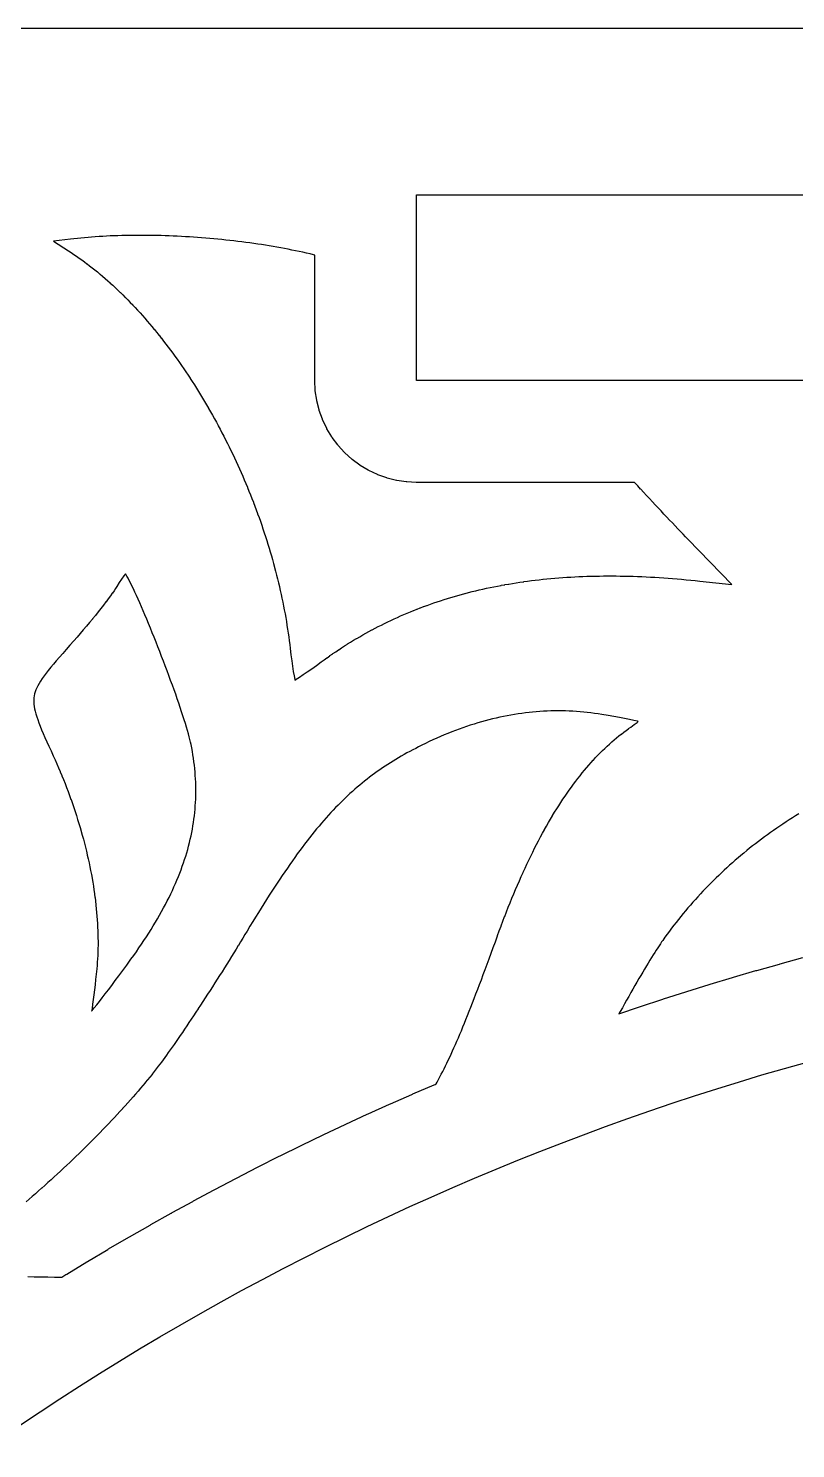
# Model space of a CAD drawing. Header units: millimetres. Extents: x 10 to 410, y 18 to 283.
# Drawn here: x 276.97 to 289.78, y 257.91 to 281.62 of the extents above; entities that cross this region are included whole.
import ezdxf

# ---------------------------------------------------------------- set-up
doc = ezdxf.new("R2010")
doc.units = ezdxf.units.MM
doc.layers.add('CUT', color=1, linetype='Continuous')

msp = doc.modelspace()

# ---------------------------------------------------------------- linework, layer by layer
at = {"layer": 'CUT'}
for points in [[(337, 160.3782), (372, 221), (337, 281.6218), (267, 281.6218), (232, 221), (267, 160.3782)], [(283.45, 278.8417), (291.55, 278.8417), (291.55, 275.7417), (283.45, 275.7417)], [(281.4193, 270.742), (281.4389, 270.7542), (281.4936, 270.7899), (281.5561, 270.8318), (281.6249, 270.8791), (281.6988, 270.9309), (281.7767, 270.9864), (281.8577, 271.0451), (281.9051, 271.0795), (281.9057, 271.08), (281.9533, 271.114), (281.9541, 271.1145), (282.002, 271.148), (282.0026, 271.1485), (282.0507, 271.1816), (282.0513, 271.182), (282.0996, 271.2147), (282.1003, 271.2151), (282.1488, 271.2474), (282.1495, 271.2479), (282.1982, 271.2797), (282.1989, 271.2802), (282.2479, 271.3116), (282.2487, 271.3121), (282.2979, 271.343), (282.2984, 271.3433), (282.3478, 271.3739), (282.3487, 271.3744), (282.3984, 271.4045), (282.3991, 271.4049), (282.449, 271.4346), (282.4497, 271.4351), (282.4998, 271.4643), (282.5006, 271.4647), (282.551, 271.4935), (282.5517, 271.4939), (282.6023, 271.5223), (282.6029, 271.5227), (282.6537, 271.5507), (282.6545, 271.5511), (282.7056, 271.5787), (282.7064, 271.5791), (282.7577, 271.6062), (282.7584, 271.6066), (282.81, 271.6333), (282.8108, 271.6337), (282.8625, 271.6599), (282.8632, 271.6602), (282.9153, 271.6861), (282.9161, 271.6866), (282.9684, 271.712), (282.9691, 271.7123), (283.0216, 271.7373), (283.0224, 271.7376), (283.0752, 271.7622), (283.076, 271.7626), (283.129, 271.7867), (283.1296, 271.787), (283.1829, 271.8108), (283.1838, 271.8112), (283.2373, 271.8345), (283.2382, 271.8349), (283.292, 271.8577), (283.2925, 271.8579), (283.3465, 271.8804), (283.3474, 271.8808), (283.4017, 271.9028), (283.4025, 271.9031), (283.457, 271.9247), (283.4577, 271.925), (283.5125, 271.9462), (283.5133, 271.9465), (283.5684, 271.9673), (283.5692, 271.9676), (283.6245, 271.9879), (283.6252, 271.9881), (283.6807, 272.008), (283.6816, 272.0083), (283.7375, 272.0278), (283.7382, 272.0281), (283.7943, 272.0472), (283.795, 272.0474), (283.8513, 272.0661), (283.8522, 272.0664), (283.9089, 272.0846), (283.9096, 272.0848), (283.9665, 272.1026), (283.9673, 272.1029), (284.0244, 272.1203), (284.0251, 272.1205), (284.0825, 272.1375), (284.0833, 272.1377), (284.141, 272.1543), (284.1419, 272.1546), (284.1999, 272.1707), (284.2006, 272.1709), (284.2589, 272.1866), (284.2596, 272.1867), (284.3181, 272.202), (284.3188, 272.2022), (284.3776, 272.2171), (284.3784, 272.2173), (284.4375, 272.2318), (284.4383, 272.232), (284.4976, 272.246), (284.4982, 272.2462), (284.5578, 272.2599), (284.5587, 272.2601), (284.6186, 272.2733), (284.6193, 272.2734), (284.6795, 272.2862), (284.6802, 272.2864), (284.7407, 272.2988), (284.7416, 272.2989), (284.8024, 272.3108), (284.8029, 272.3109), (284.8639, 272.3225), (284.8648, 272.3227), (284.9261, 272.3338), (284.9268, 272.3339), (284.9884, 272.3446), (284.9891, 272.3447), (285.051, 272.355), (285.0517, 272.3552), (285.1139, 272.3651), (285.1146, 272.3652), (285.1771, 272.3747), (285.1778, 272.3748), (285.2406, 272.3839), (285.2414, 272.384), (285.3045, 272.3926), (285.3052, 272.3927), (285.3685, 272.4009), (285.3691, 272.401), (285.4328, 272.4088), (285.4335, 272.4088), (285.4975, 272.4162), (285.4982, 272.4163), (285.5624, 272.4233), (285.563, 272.4234), (285.6276, 272.43), (285.6283, 272.43), (285.6931, 272.4362), (285.6939, 272.4363), (285.7591, 272.442), (285.7596, 272.4421), (285.8251, 272.4475), (285.8259, 272.4475), (285.8917, 272.4524), (285.8923, 272.4525), (285.9583, 272.457), (285.9589, 272.457), (286.0253, 272.4611), (286.026, 272.4611), (286.0927, 272.4648), (286.0933, 272.4649), (286.1603, 272.4682), (286.161, 272.4682), (286.2283, 272.471), (286.2288, 272.471), (286.2965, 272.4735), (286.2971, 272.4736), (286.365, 272.4757), (286.3658, 272.4757), (286.4341, 272.4773), (286.4346, 272.4773), (286.5031, 272.4785), (286.5036, 272.4785), (286.5725, 272.4794), (286.5732, 272.4794), (286.6424, 272.4798), (286.643, 272.4798), (286.7126, 272.4798), (286.7132, 272.4798), (286.783, 272.4794), (286.7837, 272.4794), (286.8539, 272.4785), (286.8543, 272.4785), (286.9248, 272.4773), (286.9254, 272.4773), (286.9962, 272.4757), (286.9967, 272.4757), (287.0678, 272.4737), (287.0685, 272.4736), (287.14, 272.4711), (287.1404, 272.4711), (287.2122, 272.4683), (287.2129, 272.4683), (287.285, 272.465), (287.2855, 272.465), (287.358, 272.4613), (287.3584, 272.4612), (287.4312, 272.4572), (287.4318, 272.4572), (287.5049, 272.4527), (287.5055, 272.4527), (287.579, 272.4478), (287.5795, 272.4477), (287.6533, 272.4424), (287.6538, 272.4424), (287.7279, 272.4367), (287.7284, 272.4367), (287.8029, 272.4306), (287.8034, 272.4305), (287.8782, 272.424), (287.8786, 272.424), (287.9538, 272.4171), (287.9543, 272.417), (288.0298, 272.4097), (288.0303, 272.4097), (288.1061, 272.402), (288.1066, 272.4019), (288.1828, 272.3938), (288.183, 272.3938), (288.715, 272.3359), (287.9862, 273.0895), (287.9447, 273.1325), (287.9446, 273.1326), (287.902, 273.1769), (287.9019, 273.177), (287.8585, 273.2223), (287.8584, 273.2224), (287.8141, 273.2688), (287.7691, 273.316), (287.769, 273.3161), (287.7233, 273.3643), (287.677, 273.4131), (287.6768, 273.4133), (287.63, 273.4629), (287.5826, 273.513), (287.5825, 273.5132), (287.5348, 273.5639), (287.5347, 273.564), (287.4865, 273.6154), (287.4381, 273.667), (287.3895, 273.719), (287.3894, 273.7192), (287.3407, 273.7715), (287.2919, 273.8239), (287.2431, 273.8764), (287.2429, 273.8766), (287.1942, 273.9292), (287.1941, 273.9293), (287.1456, 273.9819), (287.0972, 274.0342), (287.0971, 274.0344), (287.0904, 274.0417), (283.45, 274.0417), (283.4451, 274.0418), (283.2883, 274.0495), (283.2785, 274.0505), (283.1232, 274.0735), (283.1136, 274.0754), (282.9612, 274.1135), (282.9518, 274.1163), (282.804, 274.1692), (282.7949, 274.173), (282.653, 274.2402), (282.6444, 274.2448), (282.5097, 274.3255), (282.5015, 274.331), (282.3754, 274.4245), (282.3678, 274.4307), (282.2514, 274.5362), (282.2445, 274.5431), (282.1391, 274.6594), (282.1329, 274.667), (282.0393, 274.7931), (282.0338, 274.8013), (281.9531, 274.936), (281.9485, 274.9447), (281.8814, 275.0867), (281.8776, 275.0957), (281.8247, 275.2435), (281.8219, 275.2529), (281.7837, 275.4052), (281.7818, 275.4148), (281.7588, 275.5701), (281.7578, 275.5799), (281.7501, 275.7368), (281.75, 275.7417), (281.75, 277.8379), (281.7293, 277.8429), (281.6705, 277.8567), (281.6111, 277.8704), (281.5515, 277.8836), (281.491, 277.8966), (281.4301, 277.9093), (281.3687, 277.9217), (281.3066, 277.9339), (281.2442, 277.9458), (281.1813, 277.9574), (281.118, 277.9687), (281.0543, 277.9797), (280.9902, 277.9904), (280.9257, 278.0008), (280.8609, 278.011), (280.7958, 278.0208), (280.7303, 278.0303), (280.6645, 278.0395), (280.5984, 278.0484), (280.5321, 278.057), (280.4656, 278.0652), (280.3988, 278.0733), (280.3319, 278.0809), (280.2647, 278.0883), (280.1976, 278.0953), (280.1302, 278.102), (280.0627, 278.1083), (279.995, 278.1144), (279.9273, 278.1201), (279.8596, 278.1256), (279.7919, 278.1307), (279.7241, 278.1354), (279.6564, 278.1398), (279.5885, 278.1439), (279.5208, 278.1476), (279.4532, 278.1511), (279.3857, 278.1541), (279.3182, 278.1569), (279.2509, 278.1593), (279.1837, 278.1613), (279.1168, 278.163), (279.05, 278.1643), (278.9832, 278.1653), (278.9169, 278.166), (278.8508, 278.1663), (278.7849, 278.1662), (278.7193, 278.1658), (278.654, 278.165), (278.589, 278.1639), (278.5244, 278.1624), (278.4603, 278.1606), (278.3964, 278.1583), (278.3329, 278.1557), (278.2698, 278.1527), (278.2072, 278.1494), (278.1451, 278.1457), (278.0835, 278.1416), (278.0224, 278.1372), (277.9618, 278.1323), (277.9018, 278.1271), (277.8422, 278.1216), (277.7835, 278.1156), (277.7251, 278.1092), (277.6673, 278.1025), (277.3822, 278.0681), (277.636, 277.9064), (277.6364, 277.9062), (277.6799, 277.8782), (277.681, 277.8775), (277.7244, 277.8488), (277.7254, 277.8481), (277.7687, 277.8187), (277.7695, 277.8181), (277.8127, 277.7881), (277.8137, 277.7874), (277.8568, 277.7567), (277.8577, 277.7561), (277.9008, 277.7247), (277.9016, 277.7241), (277.9445, 277.6922), (277.9454, 277.6916), (277.9882, 277.659), (277.989, 277.6583), (278.0317, 277.6251), (278.0326, 277.6244), (278.0752, 277.5905), (278.0758, 277.59), (278.1183, 277.5556), (278.1193, 277.5549), (278.1616, 277.5198), (278.1621, 277.5193), (278.2044, 277.4837), (278.2053, 277.4829), (278.2474, 277.4466), (278.2481, 277.446), (278.29, 277.4092), (278.2906, 277.4087), (278.3325, 277.3713), (278.3333, 277.3706), (278.375, 277.3326), (278.3756, 277.332), (278.4172, 277.2934), (278.4179, 277.2928), (278.4593, 277.2537), (278.4599, 277.2531), (278.5012, 277.2134), (278.5018, 277.2128), (278.5429, 277.1726), (278.5435, 277.172), (278.5844, 277.1313), (278.585, 277.1308), (278.6259, 277.0895), (278.6266, 277.0887), (278.6672, 277.0468), (278.6676, 277.0464), (278.7081, 277.0041), (278.7088, 277.0034), (278.7491, 276.9605), (278.7496, 276.96), (278.7898, 276.9166), (278.7904, 276.9159), (278.8303, 276.872), (278.8308, 276.8714), (278.8706, 276.827), (278.871, 276.8265), (278.9106, 276.7817), (278.9111, 276.7811), (278.9506, 276.7357), (278.9512, 276.7351), (278.9904, 276.6893), (278.991, 276.6886), (279.03, 276.6422), (279.0302, 276.6419), (279.0691, 276.5952), (279.0698, 276.5944), (279.1084, 276.5471), (279.1087, 276.5467), (279.1472, 276.499), (279.1477, 276.4984), (279.1859, 276.4503), (279.1864, 276.4497), (279.2244, 276.4011), (279.2248, 276.4006), (279.2627, 276.3515), (279.2632, 276.3509), (279.3007, 276.3015), (279.301, 276.301), (279.3384, 276.2511), (279.3388, 276.2506), (279.376, 276.2003), (279.3765, 276.1996), (279.4134, 276.1489), (279.4137, 276.1484), (279.4504, 276.0973), (279.4509, 276.0967), (279.4873, 276.0452), (279.4875, 276.0448), (279.5238, 275.9929), (279.5243, 275.9922), (279.5602, 275.9399), (279.5605, 275.9395), (279.5963, 275.8868), (279.5968, 275.8861), (279.6322, 275.8331), (279.6324, 275.8327), (279.6677, 275.7793), (279.6681, 275.7787), (279.7031, 275.7249), (279.7035, 275.7244), (279.7382, 275.6703), (279.7386, 275.6697), (279.773, 275.6152), (279.7732, 275.6147), (279.8074, 275.5599), (279.8078, 275.5593), (279.8417, 275.5041), (279.8419, 275.5038), (279.8756, 275.4484), (279.8761, 275.4476), (279.9094, 275.3918), (279.9097, 275.3913), (279.9428, 275.3351), (279.943, 275.3347), (279.9758, 275.2783), (279.9762, 275.2777), (280.0087, 275.221), (280.0089, 275.2206), (280.0412, 275.1636), (280.0416, 275.1629), (280.0735, 275.1055), (280.0738, 275.105), (280.1054, 275.0474), (280.1056, 275.047), (280.137, 274.9891), (280.1373, 274.9885), (280.1683, 274.9304), (280.1686, 274.9298), (280.1993, 274.8714), (280.1996, 274.8709), (280.23, 274.8122), (280.2303, 274.8116), (280.2604, 274.7526), (280.2606, 274.7522), (280.2904, 274.693), (280.2907, 274.6924), (280.3201, 274.633), (280.3203, 274.6326), (280.3495, 274.573), (280.3499, 274.5722), (280.3786, 274.5123), (280.3788, 274.5119), (280.4073, 274.4517), (280.4075, 274.4511), (280.4356, 274.3908), (280.4359, 274.3904), (280.4637, 274.3299), (280.4639, 274.3293), (280.4914, 274.2685), (280.4917, 274.268), (280.5188, 274.2071), (280.519, 274.2064), (280.5457, 274.1453), (280.546, 274.1448), (280.5724, 274.0834), (280.5726, 274.083), (280.5987, 274.0215), (280.5989, 274.0208), (280.6245, 273.9592), (280.6248, 273.9586), (280.6501, 273.8967), (280.6502, 273.8963), (280.6752, 273.8343), (280.6755, 273.8337), (280.7001, 273.7716), (280.7003, 273.771), (280.7245, 273.7087), (280.7247, 273.7081), (280.7485, 273.6457), (280.7488, 273.6451), (280.7722, 273.5825), (280.7723, 273.5821), (280.7954, 273.5194), (280.7957, 273.5187), (280.8183, 273.4559), (280.8185, 273.4554), (280.8408, 273.3924), (280.841, 273.3918), (280.8629, 273.3288), (280.8631, 273.3282), (280.8846, 273.265), (280.8848, 273.2645), (280.9059, 273.2013), (280.9061, 273.2005), (280.9267, 273.1372), (280.9269, 273.1368), (280.9472, 273.0733), (280.9474, 273.0726), (280.9672, 273.0091), (280.9673, 273.0087), (280.9868, 272.9452), (280.987, 272.9444), (281.006, 272.8807), (281.0062, 272.8801), (281.0248, 272.8164), (281.025, 272.8157), (281.0431, 272.752), (281.0432, 272.7516), (281.061, 272.6878), (281.0612, 272.6871), (281.0785, 272.6233), (281.0787, 272.6225), (281.0955, 272.5586), (281.0957, 272.5581), (281.1121, 272.4942), (281.1122, 272.4936), (281.1282, 272.4297), (281.1284, 272.4289), (281.1439, 272.3649), (281.144, 272.3644), (281.1591, 272.3005), (281.1593, 272.2997), (281.1739, 272.2357), (281.174, 272.2352), (281.1882, 272.1713), (281.1884, 272.1706), (281.2021, 272.1067), (281.2022, 272.1059), (281.2154, 272.0419), (281.2156, 272.0413), (281.2284, 271.9774), (281.2285, 271.9767), (281.2408, 271.9129), (281.2409, 271.9122), (281.2527, 271.8483), (281.2529, 271.8475), (281.2642, 271.7837), (281.2643, 271.7832), (281.2752, 271.7195), (281.2753, 271.7186), (281.2856, 271.6549), (281.2857, 271.6543), (281.2956, 271.5907), (281.2957, 271.5899), (281.3051, 271.5263), (281.3052, 271.5256), (281.3141, 271.4621), (281.3142, 271.4613), (281.3226, 271.3979), (281.3227, 271.3972), (281.3306, 271.3339), (281.3307, 271.333), (281.338, 271.2698), (281.3506, 271.1642), (281.3638, 271.0644), (281.3774, 270.9713), (281.3912, 270.8866), (281.4047, 270.8119), (281.4177, 270.7487)], [(278.0211, 265.2119), (278.0287, 265.221), (278.067, 265.2678), (278.1084, 265.3191), (278.1526, 265.375), (278.1998, 265.4355), (278.2498, 265.5004), (278.3027, 265.5698), (278.3585, 265.6437), (278.417, 265.7219), (278.4784, 265.8047), (278.5426, 265.8917), (278.6094, 265.983), (278.679, 266.0787), (278.7246, 266.142), (278.769, 266.2049), (278.8124, 266.2674), (278.8548, 266.3296), (278.8962, 266.3914), (278.9365, 266.453), (278.9759, 266.5142), (279.0143, 266.5752), (279.0517, 266.6359), (279.0881, 266.6962), (279.1234, 266.7563), (279.1578, 266.8161), (279.1912, 266.8757), (279.2237, 266.9351), (279.2551, 266.9941), (279.2855, 267.053), (279.315, 267.1117), (279.3436, 267.1701), (279.371, 267.2283), (279.3976, 267.2863), (279.4232, 267.3442), (279.4479, 267.4019), (279.4716, 267.4593), (279.4943, 267.5166), (279.5161, 267.5738), (279.5369, 267.6308), (279.5569, 267.6877), (279.5758, 267.7443), (279.5938, 267.8009), (279.6109, 267.8575), (279.6271, 267.9138), (279.6423, 267.9702), (279.6566, 268.0265), (279.6701, 268.0826), (279.6825, 268.1386), (279.694, 268.1946), (279.7047, 268.2507), (279.7144, 268.3066), (279.7233, 268.3626), (279.7313, 268.4185), (279.7383, 268.4744), (279.7445, 268.5304), (279.7498, 268.5863), (279.7541, 268.6422), (279.7576, 268.6982), (279.7602, 268.7543), (279.7619, 268.8104), (279.7628, 268.8666), (279.7627, 268.9228), (279.7618, 268.9793), (279.7601, 269.0356), (279.7573, 269.0922), (279.7538, 269.149), (279.7495, 269.2057), (279.7442, 269.2626), (279.7381, 269.3197), (279.731, 269.3769), (279.7231, 269.4344), (279.7144, 269.4921), (279.7049, 269.5497), (279.6944, 269.6077), (279.6831, 269.6657), (279.6748, 269.7047), (279.6646, 269.7476), (279.6527, 269.7945), (279.639, 269.845), (279.6237, 269.899), (279.6068, 269.9563), (279.5885, 270.0165), (279.5689, 270.0794), (279.5479, 270.1448), (279.5256, 270.2125), (279.5022, 270.2826), (279.4778, 270.3545), (279.4524, 270.428), (279.426, 270.5032), (279.3988, 270.5797), (279.3709, 270.6573), (279.3422, 270.736), (279.3129, 270.8153), (279.2831, 270.8954), (279.253, 270.9758), (279.2224, 271.0562), (279.1914, 271.1367), (279.1603, 271.217), (279.129, 271.2969), (279.0977, 271.3762), (279.0664, 271.4547), (279.0351, 271.5321), (279.004, 271.6085), (278.9732, 271.6835), (278.9426, 271.7569), (278.9125, 271.8287), (278.8829, 271.8984), (278.8538, 271.9659), (278.8253, 272.0311), (278.7975, 272.0938), (278.7705, 272.1537), (278.7443, 272.2107), (278.7192, 272.2646), (278.6951, 272.3151), (278.6721, 272.3619), (278.6505, 272.4049), (278.6301, 272.4439), (278.6113, 272.4785), (278.5942, 272.5083), (278.5904, 272.5145), (278.5612, 272.4792), (278.5231, 272.4278), (278.4829, 272.3687), (278.4417, 272.3025), (278.4223, 272.2713), (278.4208, 272.2689), (278.3971, 272.2331), (278.3959, 272.2314), (278.3682, 272.1914), (278.3674, 272.1902), (278.3361, 272.1464), (278.3353, 272.1453), (278.3006, 272.0981), (278.3, 272.0972), (278.2623, 272.047), (278.2616, 272.0462), (278.2211, 271.9934), (278.2207, 271.9928), (278.1777, 271.9376), (278.1772, 271.9371), (278.1321, 271.8801), (278.1317, 271.8795), (278.0847, 271.821), (278.0843, 271.8205), (278.0358, 271.7609), (278.0354, 271.7604), (277.9856, 271.7), (277.9851, 271.6995), (277.9343, 271.6387), (277.9339, 271.6382), (277.8825, 271.5775), (277.8821, 271.577), (277.8304, 271.5167), (277.83, 271.5162), (277.7782, 271.4566), (277.7776, 271.456), (277.726, 271.3976), (277.7258, 271.3973), (277.6599, 271.3232), (277.5974, 271.2529), (277.5386, 271.1864), (277.4835, 271.1235), (277.4319, 271.0639), (277.3838, 271.0074), (277.3392, 270.954), (277.2981, 270.9033), (277.2605, 270.8551), (277.2263, 270.8094), (277.1955, 270.7659), (277.1681, 270.7244), (277.1439, 270.6849), (277.1231, 270.6472), (277.1052, 270.6108), (277.0902, 270.5759), (277.0782, 270.542), (277.0687, 270.5089), (277.0617, 270.476), (277.057, 270.443), (277.0547, 270.4096), (277.0545, 270.3752), (277.0567, 270.3395), (277.0613, 270.3019), (277.0682, 270.2624), (277.0776, 270.2207), (277.0895, 270.1764), (277.1039, 270.1295), (277.1209, 270.0798), (277.1404, 270.027), (277.1624, 269.9711), (277.1867, 269.9117), (277.2136, 269.8489), (277.2428, 269.7824), (277.2742, 269.7119), (277.3079, 269.6373), (277.3438, 269.5585), (277.3818, 269.4751), (277.3819, 269.4749), (277.4114, 269.4098), (277.4118, 269.4089), (277.4406, 269.3436), (277.4409, 269.343), (277.4692, 269.2777), (277.4695, 269.2769), (277.4972, 269.2115), (277.4975, 269.2109), (277.5247, 269.1454), (277.525, 269.1445), (277.5515, 269.0789), (277.5518, 269.0782), (277.5778, 269.0125), (277.578, 269.0119), (277.6035, 268.9462), (277.6039, 268.9453), (277.6287, 268.8796), (277.6289, 268.879), (277.6532, 268.8133), (277.6535, 268.8125), (277.6772, 268.7467), (277.6775, 268.7459), (277.7006, 268.6801), (277.7008, 268.6794), (277.7233, 268.6137), (277.7236, 268.6129), (277.7455, 268.5471), (277.7457, 268.5465), (277.7671, 268.4809), (277.7674, 268.48), (277.7881, 268.4143), (277.7883, 268.4136), (277.8085, 268.348), (277.8087, 268.3471), (277.8282, 268.2816), (277.8284, 268.281), (277.8474, 268.2155), (277.8477, 268.2146), (277.866, 268.1493), (277.8662, 268.1485), (277.8839, 268.0832), (277.8841, 268.0825), (277.9013, 268.0174), (277.9015, 268.0165), (277.918, 267.9515), (277.9182, 267.9507), (277.9341, 267.8858), (277.9343, 267.885), (277.9496, 267.8203), (277.9498, 267.8193), (277.9644, 267.7547), (277.9646, 267.7541), (277.9787, 267.6897), (277.9789, 267.6887), (277.9923, 267.6245), (277.9925, 267.6237), (278.0053, 267.5597), (278.0054, 267.5589), (278.0176, 267.4951), (278.0178, 267.4941), (278.0293, 267.4305), (278.0295, 267.4296), (278.0404, 267.3662), (278.0405, 267.3654), (278.0508, 267.3023), (278.0509, 267.3015), (278.0606, 267.2387), (278.0608, 267.2376), (278.0698, 267.175), (278.0699, 267.174), (278.0782, 267.1116), (278.0783, 267.1109), (278.0861, 267.0489), (278.0863, 267.0477), (278.0933, 266.986), (278.0934, 266.9851), (278.0998, 266.9237), (278.0999, 266.9228), (278.1057, 266.8617), (278.1058, 266.8606), (278.1109, 266.7998), (278.1109, 266.7988), (278.1154, 266.7384), (278.1155, 266.7373), (278.1193, 266.6772), (278.1194, 266.6763), (278.1226, 266.6166), (278.1226, 266.6152), (278.125, 266.5559), (278.125, 266.5551), (278.1269, 266.4962), (278.127, 266.4949), (278.1281, 266.4364), (278.1281, 266.4354), (278.1286, 266.3772), (278.1286, 266.376), (278.1284, 266.3184), (278.1284, 266.3171), (278.1275, 266.2598), (278.1275, 266.2588), (278.126, 266.202), (278.1259, 266.2007), (278.1237, 266.1444), (278.1237, 266.1429), (278.1207, 266.0871), (278.1206, 266.0862), (278.1171, 266.0308), (278.117, 266.0293), (278.1127, 265.9744), (278.1126, 265.973), (278.1076, 265.9186), (278.1075, 265.9177), (278.0985, 265.829), (278.0984, 265.8285), (278.089, 265.7403), (278.089, 265.7398), (278.0793, 265.6528), (278.0792, 265.6521), (278.0691, 265.5672), (278.0691, 265.5668), (278.059, 265.4846), (278.0589, 265.4838), (278.0486, 265.405), (278.0485, 265.4046), (278.0384, 265.3299), (278.0383, 265.3291), (278.0283, 265.2593), (278.0282, 265.2584)]]:
    msp.add_lwpolyline(points, close=True, dxfattribs=at)
for points in [[(276.9573, 260.7802), (277.0639, 260.7784), (277.1803, 260.7765), (277.2926, 260.7748), (277.401, 260.7733), (277.5057, 260.772), (277.5241, 260.7718), (277.5929, 260.8144), (277.5933, 260.8146), (277.6052, 260.8219), (277.6056, 260.8222), (277.9413, 261.0259), (277.9418, 261.0261), (277.9538, 261.0333), (277.9541, 261.0335), (278.2916, 261.2343), (278.2923, 261.2348), (278.3043, 261.2418), (278.6436, 261.4397), (278.6439, 261.4399), (278.656, 261.4469), (278.6565, 261.4471), (278.9975, 261.642), (279.0096, 261.6489), (279.0102, 261.6493), (279.3529, 261.8412), (279.3537, 261.8416), (279.3659, 261.8483), (279.7102, 262.0372), (279.7224, 262.0439), (279.7232, 262.0443), (280.0692, 262.2302), (280.0698, 262.2305), (280.0821, 262.237), (280.0822, 262.2371), (280.4297, 262.42), (280.4304, 262.4204), (280.4429, 262.4268), (280.792, 262.6066), (280.7922, 262.6067), (280.8047, 262.6131), (280.8053, 262.6134), (281.1559, 262.7901), (281.1565, 262.7904), (281.169, 262.7966), (281.1692, 262.7967), (281.5214, 262.9704), (281.522, 262.9707), (281.5346, 262.9768), (281.5347, 262.9769), (281.8884, 263.1476), (281.8889, 263.1478), (281.9015, 263.1538), (281.9018, 263.1539), (282.257, 263.3214), (282.2573, 263.3216), (282.2699, 263.3275), (282.2704, 263.3277), (282.627, 263.4921), (282.6276, 263.4924), (282.6404, 263.4982), (282.6406, 263.4983), (282.9986, 263.6596), (282.9996, 263.66), (283.0123, 263.6656), (283.3716, 263.8237), (283.3718, 263.8238), (283.3846, 263.8294), (283.3852, 263.8297), (283.746, 263.9847), (283.7469, 263.985), (283.7597, 263.9904), (283.7762, 263.9973), (283.7929, 264.0276), (283.8164, 264.071), (283.8399, 264.1151), (283.8632, 264.1597), (283.8865, 264.2051), (283.9099, 264.2513), (283.9332, 264.2983), (283.9566, 264.3464), (283.9801, 264.3951), (284.0036, 264.445), (284.0273, 264.4959), (284.0512, 264.548), (284.0751, 264.6011), (284.0993, 264.6556), (284.1237, 264.7114), (284.1483, 264.7684), (284.1732, 264.8269), (284.1984, 264.8867), (284.2239, 264.9482), (284.2498, 265.0111), (284.276, 265.0756), (284.3027, 265.142), (284.3297, 265.2099), (284.3572, 265.2796), (284.3852, 265.3512), (284.4136, 265.4247), (284.4426, 265.5001), (284.4721, 265.5774), (284.5022, 265.6569), (284.5329, 265.7384), (284.5642, 265.8221), (284.5961, 265.9081), (284.6288, 265.9962), (284.6621, 266.0868), (284.6962, 266.1796), (284.7309, 266.2749), (284.7665, 266.3727), (284.8029, 266.4731), (284.8029, 266.4732), (284.8323, 266.5539), (284.8325, 266.5543), (284.862, 266.6342), (284.8622, 266.6348), (284.8919, 266.7137), (284.8921, 266.7143), (284.922, 266.7924), (284.9221, 266.7927), (284.952, 266.8699), (284.9523, 266.8706), (284.9825, 266.9469), (284.9827, 266.9473), (285.0129, 267.0227), (285.0131, 267.0233), (285.0435, 267.0978), (285.0437, 267.0982), (285.0742, 267.1719), (285.0745, 267.1726), (285.1052, 267.2454), (285.1054, 267.2459), (285.1362, 267.3178), (285.1364, 267.3184), (285.1674, 267.3895), (285.1677, 267.39), (285.1988, 267.4602), (285.1991, 267.4609), (285.2304, 267.5302), (285.2306, 267.5307), (285.262, 267.5991), (285.2623, 267.5997), (285.2939, 267.6673), (285.2942, 267.6679), (285.3259, 267.7346), (285.3261, 267.7352), (285.3579, 267.8011), (285.3583, 267.8018), (285.3903, 267.8668), (285.3906, 267.8675), (285.4228, 267.9316), (285.4231, 267.9322), (285.4554, 267.9955), (285.4558, 267.9962), (285.4883, 268.0586), (285.4886, 268.0592), (285.5212, 268.1207), (285.5216, 268.1213), (285.5543, 268.182), (285.5547, 268.1829), (285.5877, 268.2427), (285.5881, 268.2433), (285.6212, 268.3023), (285.6215, 268.3029), (285.6547, 268.3611), (285.6552, 268.362), (285.6886, 268.4192), (285.6891, 268.4199), (285.7227, 268.4764), (285.7231, 268.4771), (285.7568, 268.5327), (285.7573, 268.5336), (285.7912, 268.5883), (285.7916, 268.589), (285.8256, 268.6429), (285.8262, 268.6437), (285.8604, 268.6967), (285.8609, 268.6975), (285.8953, 268.7497), (285.8958, 268.7504), (285.9303, 268.8018), (285.9309, 268.8027), (285.9656, 268.8532), (285.9661, 268.854), (286.0009, 268.9037), (286.0016, 268.9047), (286.0367, 268.9535), (286.0373, 268.9542), (286.0725, 269.0022), (286.073, 269.003), (286.1083, 269.0502), (286.1091, 269.0513), (286.1447, 269.0976), (286.1453, 269.0983), (286.181, 269.1438), (286.1816, 269.1446), (286.2174, 269.1893), (286.2183, 269.1904), (286.2544, 269.2342), (286.255, 269.2349), (286.2912, 269.278), (286.2922, 269.2791), (286.3286, 269.3212), (286.3292, 269.3219), (286.3657, 269.3633), (286.3666, 269.3643), (286.4033, 269.4048), (286.4042, 269.4059), (286.4412, 269.4456), (286.4419, 269.4463), (286.4789, 269.4852), (286.4799, 269.4863), (286.5172, 269.5244), (286.5182, 269.5253), (286.5556, 269.5625), (286.5566, 269.5635), (286.5943, 269.5999), (286.5952, 269.6008), (286.633, 269.6364), (286.634, 269.6373), (286.6719, 269.6721), (286.673, 269.6731), (286.7112, 269.7071), (286.7122, 269.708), (286.7505, 269.7412), (286.7518, 269.7423), (286.7904, 269.7746), (286.7914, 269.7754), (286.8301, 269.807), (286.8313, 269.808), (286.8702, 269.8387), (286.8714, 269.8396), (286.9104, 269.8695), (286.9117, 269.8705), (286.951, 269.8996), (286.9523, 269.9005), (286.9918, 269.9288), (286.993, 269.9296), (287.0318, 269.9566), (287.0877, 269.9969), (287.1345, 270.0346), (287.1509, 270.0496), (287.1396, 270.0525), (287.0777, 270.0671), (287.0063, 270.0828), (286.9263, 270.0991), (286.8392, 270.1162), (286.7464, 270.1333), (286.6489, 270.1503), (286.5479, 270.1672), (286.4866, 270.1767), (286.4254, 270.1853), (286.3642, 270.1931), (286.3031, 270.2002), (286.2421, 270.2063), (286.1811, 270.2117), (286.1202, 270.2162), (286.0592, 270.2199), (285.9982, 270.2229), (285.9374, 270.2249), (285.8764, 270.2262), (285.8157, 270.2266), (285.7548, 270.2261), (285.6939, 270.2248), (285.6331, 270.2228), (285.5723, 270.2198), (285.5114, 270.2161), (285.4505, 270.2115), (285.3896, 270.2062), (285.3287, 270.1999), (285.2678, 270.1928), (285.2069, 270.1849), (285.1459, 270.1761), (285.0847, 270.1665), (285.0237, 270.1561), (284.9626, 270.1449), (284.9015, 270.1327), (284.8402, 270.1198), (284.779, 270.106), (284.7176, 270.0914), (284.6562, 270.0759), (284.5947, 270.0596), (284.5332, 270.0424), (284.4716, 270.0244), (284.4098, 270.0055), (284.3481, 269.9858), (284.2862, 269.9652), (284.2242, 269.9438), (284.1621, 269.9216), (284.1001, 269.8984), (284.0377, 269.8744), (283.9753, 269.8496), (283.9128, 269.8239), (283.8503, 269.7974), (283.7876, 269.7699), (283.7247, 269.7416), (283.6618, 269.7125), (283.5988, 269.6825), (283.5355, 269.6516), (283.4851, 269.6264), (283.4353, 269.601), (283.3862, 269.5754), (283.3376, 269.5495), (283.2896, 269.5235), (283.2422, 269.4971), (283.1951, 269.4703), (283.1486, 269.4433), (283.1027, 269.4159), (283.0572, 269.3883), (283.0122, 269.3601), (282.9675, 269.3317), (282.9234, 269.3028), (282.8795, 269.2734), (282.836, 269.2438), (282.793, 269.2136), (282.7503, 269.1829), (282.7079, 269.1518), (282.6658, 269.1201), (282.624, 269.0879), (282.5825, 269.055), (282.5412, 269.0218), (282.5002, 268.9878), (282.4593, 268.9532), (282.4186, 268.918), (282.3782, 268.8823), (282.3379, 268.8458), (282.2978, 268.8087), (282.2577, 268.7708), (282.2178, 268.7322), (282.178, 268.6928), (282.1383, 268.6528), (282.0986, 268.6119), (282.0589, 268.5702), (282.0193, 268.5278), (281.9797, 268.4845), (281.9401, 268.4403), (281.9005, 268.3953), (281.8608, 268.3493), (281.821, 268.3024), (281.7812, 268.2547), (281.7413, 268.2059), (281.7012, 268.1562), (281.6611, 268.1057), (281.6208, 268.0541), (281.5805, 268.0013), (281.5398, 267.9476), (281.499, 267.8928), (281.458, 267.8371), (281.4168, 267.7801), (281.3753, 267.7221), (281.3336, 267.6629), (281.2916, 267.6027), (281.2495, 267.5413), (281.2069, 267.4786), (281.164, 267.4148), (281.1209, 267.3498), (281.0773, 267.2835), (281.0333, 267.216), (280.9891, 267.1472), (280.9443, 267.0772), (280.8993, 267.0059), (280.8537, 266.9332), (280.8077, 266.8592), (280.7613, 266.7839), (280.7144, 266.7071), (280.6669, 266.6291), (280.619, 266.5495), (280.5835, 266.4905), (280.5833, 266.4902), (280.5471, 266.4305), (280.547, 266.4303), (280.5102, 266.3699), (280.5101, 266.3697), (280.4728, 266.3088), (280.4727, 266.3086), (280.435, 266.2473), (280.4349, 266.2471), (280.3967, 266.1853), (280.3966, 266.1852), (280.3581, 266.1231), (280.358, 266.1229), (280.3191, 266.0605), (280.319, 266.0603), (280.2798, 265.9977), (280.2797, 265.9976), (280.2403, 265.9349), (280.2401, 265.9347), (280.2004, 265.8719), (280.2003, 265.8717), (280.1605, 265.809), (280.1605, 265.8089), (280.1205, 265.7462), (280.0806, 265.6836), (280.0804, 265.6833), (280.0404, 265.621), (280.0404, 265.6208), (280.0004, 265.5587), (280.0003, 265.5586), (279.9604, 265.4969), (279.9603, 265.4967), (279.9205, 265.4354), (279.9204, 265.4353), (279.8808, 265.3745), (279.8807, 265.3743), (279.8413, 265.3141), (279.8412, 265.314), (279.802, 265.2543), (279.8018, 265.2541), (279.7629, 265.1951), (279.7244, 265.1369), (279.7242, 265.1366), (279.686, 265.0793), (279.6483, 265.0228), (279.6481, 265.0225), (279.6108, 264.967), (279.6107, 264.9669), (279.574, 264.9125), (279.5739, 264.9123), (279.5377, 264.8589), (279.5375, 264.8586), (279.5018, 264.8064), (279.4669, 264.7554), (279.4667, 264.7551), (279.4325, 264.7055), (279.4324, 264.7053), (279.3989, 264.657), (279.3987, 264.6567), (279.366, 264.6099), (279.3658, 264.6096), (279.3339, 264.5643), (279.3338, 264.5642), (279.3029, 264.5205), (279.3025, 264.5199), (279.2724, 264.4779), (279.2722, 264.4778), (279.2431, 264.4374), (279.2428, 264.4368), (279.2147, 264.3983), (279.2144, 264.398), (279.1874, 264.3613), (279.1871, 264.3609), (279.1612, 264.3261), (279.1609, 264.3256), (279.1362, 264.2928), (279.1356, 264.2921), (279.1019, 264.2482), (279.1015, 264.2476), (279.0669, 264.2032), (279.0664, 264.2027), (279.0309, 264.1578), (279.0305, 264.1572), (278.9941, 264.1119), (278.9937, 264.1115), (278.9565, 264.0657), (278.9561, 264.0651), (278.9181, 264.019), (278.9177, 264.0186), (278.8789, 263.972), (278.8785, 263.9715), (278.8389, 263.9246), (278.8385, 263.9242), (278.7981, 263.8769), (278.7978, 263.8764), (278.7567, 263.8288), (278.7564, 263.8285), (278.7146, 263.7805), (278.7141, 263.78), (278.6716, 263.7319), (278.6714, 263.7316), (278.6282, 263.6831), (278.6279, 263.6828), (278.5842, 263.6341), (278.5838, 263.6337), (278.5394, 263.5848), (278.5391, 263.5844), (278.4941, 263.5353), (278.4938, 263.535), (278.4482, 263.4857), (278.4479, 263.4854), (278.4018, 263.436), (278.4015, 263.4357), (278.3549, 263.3862), (278.3547, 263.3859), (278.3076, 263.3362), (278.3072, 263.3358), (278.2596, 263.2861), (278.2593, 263.2858), (278.2112, 263.236), (278.211, 263.2358), (278.1626, 263.186), (278.1623, 263.1857), (278.1134, 263.1358), (278.1131, 263.1355), (278.0639, 263.0857), (278.0637, 263.0854), (278.0141, 263.0356), (278.0138, 263.0354), (277.9639, 262.9856), (277.9636, 262.9853), (277.9133, 262.9356), (277.9131, 262.9354), (277.8626, 262.8858), (277.8622, 262.8854), (277.8114, 262.836), (277.8113, 262.8359), (277.7603, 262.7865), (277.7599, 262.7861), (277.7087, 262.737), (277.7085, 262.7368), (277.6571, 262.6878), (277.6568, 262.6875), (277.6052, 262.6387), (277.605, 262.6385), (277.5533, 262.5899), (277.5529, 262.5896), (277.501, 262.5413), (277.5008, 262.5411), (277.4489, 262.4931), (277.4487, 262.4929), (277.3967, 262.4451), (277.3963, 262.4447), (277.3442, 262.3973), (277.344, 262.3971), (277.2919, 262.35), (277.2915, 262.3497), (277.2394, 262.303), (277.2393, 262.3029), (277.1873, 262.2565), (277.1869, 262.2561), (277.1348, 262.2101), (277.1345, 262.2099), (277.0826, 262.1644), (277.0822, 262.164), (277.0303, 262.119), (277.0302, 262.119), (276.9785, 262.0743), (276.9781, 262.0739), (276.9265, 262.0298)], [(289.8357, 268.5047), (289.7819, 268.4719), (289.7285, 268.4388), (289.6755, 268.4052), (289.6227, 268.3711), (289.5701, 268.3367), (289.518, 268.3019), (289.4662, 268.2666), (289.4146, 268.231), (289.3632, 268.1949), (289.3125, 268.1586), (289.2618, 268.1216), (289.2115, 268.0844), (289.1616, 268.0468), (289.1119, 268.0087), (289.0626, 267.9703), (289.0136, 267.9316), (288.965, 267.8925), (288.9167, 267.8529), (288.8687, 267.8129), (288.8211, 267.7726), (288.7738, 267.732), (288.727, 267.6909), (288.6804, 267.6495), (288.6342, 267.6076), (288.5883, 267.5654), (288.5428, 267.5229), (288.4976, 267.48), (288.4528, 267.4367), (288.4084, 267.3931), (288.3644, 267.3491), (288.3206, 267.3046), (288.2773, 267.2599), (288.2343, 267.2148), (288.1918, 267.1694), (288.1495, 267.1235), (288.1078, 267.0775), (288.0663, 267.0309), (288.0252, 266.9841), (287.9845, 266.9368), (287.9443, 266.8893), (287.9044, 266.8414), (287.865, 266.7932), (287.8258, 266.7446), (287.7871, 266.6957), (287.7488, 266.6465), (287.7109, 266.5968), (287.6734, 266.5469), (287.6364, 266.4967), (287.5997, 266.446), (287.5635, 266.3952), (287.5443, 266.3676), (287.5237, 266.3374), (287.502, 266.3049), (287.4791, 266.27), (287.4551, 266.2329), (287.4301, 266.1934), (287.404, 266.1521), (287.3771, 266.1086), (287.349, 266.0632), (287.3203, 266.0161), (287.2908, 265.9671), (287.2604, 265.9165), (287.2293, 265.8642), (287.1975, 265.8104), (287.1651, 265.7552), (287.132, 265.6986), (287.0985, 265.6407), (287.0644, 265.5817), (287.0299, 265.5214), (286.9949, 265.4601), (286.9596, 265.3978), (286.924, 265.3346), (286.8881, 265.2705), (286.8519, 265.2056), (286.8307, 265.1675), (287.1748, 265.2844), (287.1754, 265.2846), (287.1886, 265.289), (287.1889, 265.2891), (287.5619, 265.4121), (287.5624, 265.4123), (287.5757, 265.4166), (287.576, 265.4166), (287.95, 265.5363), (287.9504, 265.5365), (287.9637, 265.5407), (287.9642, 265.5408), (288.3392, 265.6572), (288.3395, 265.6573), (288.3529, 265.6614), (288.3534, 265.6616), (288.7294, 265.7748), (288.7296, 265.7748), (288.743, 265.7788), (288.7436, 265.779), (289.1206, 265.8889), (289.1213, 265.8891), (289.1347, 265.8929), (289.1349, 265.8929), (289.5129, 265.9995), (289.5134, 265.9997), (289.5268, 266.0034), (289.5271, 266.0035), (289.906, 266.1068)], [(276.8363, 258.3067), (277.1628, 258.5249), (277.4912, 258.7402), (277.8215, 258.9526), (278.1536, 259.1622), (278.4876, 259.3688), (278.8233, 259.5725), (279.1608, 259.7733), (279.5, 259.9711), (279.8409, 260.166), (280.1836, 260.3579), (280.5279, 260.5468), (280.8738, 260.7326), (281.2213, 260.9155), (281.5704, 261.0953), (281.9211, 261.272), (282.2733, 261.4457), (282.627, 261.6163), (282.9822, 261.7839), (283.3388, 261.9483), (283.6969, 262.1095), (284.0563, 262.2677), (284.4171, 262.4227), (284.7792, 262.5746), (285.1427, 262.7233), (285.5074, 262.8688), (285.8734, 263.0111), (286.2407, 263.1502), (286.6091, 263.2862), (286.9787, 263.4189), (287.3494, 263.5483), (287.7213, 263.6746), (288.0942, 263.7975), (288.4682, 263.9173), (288.8433, 264.0337), (289.2193, 264.1469), (289.5963, 264.2568), (289.9743, 264.3634)]]:
    msp.add_lwpolyline(points, dxfattribs=at)

doc.saveas('drawing.dxf')
